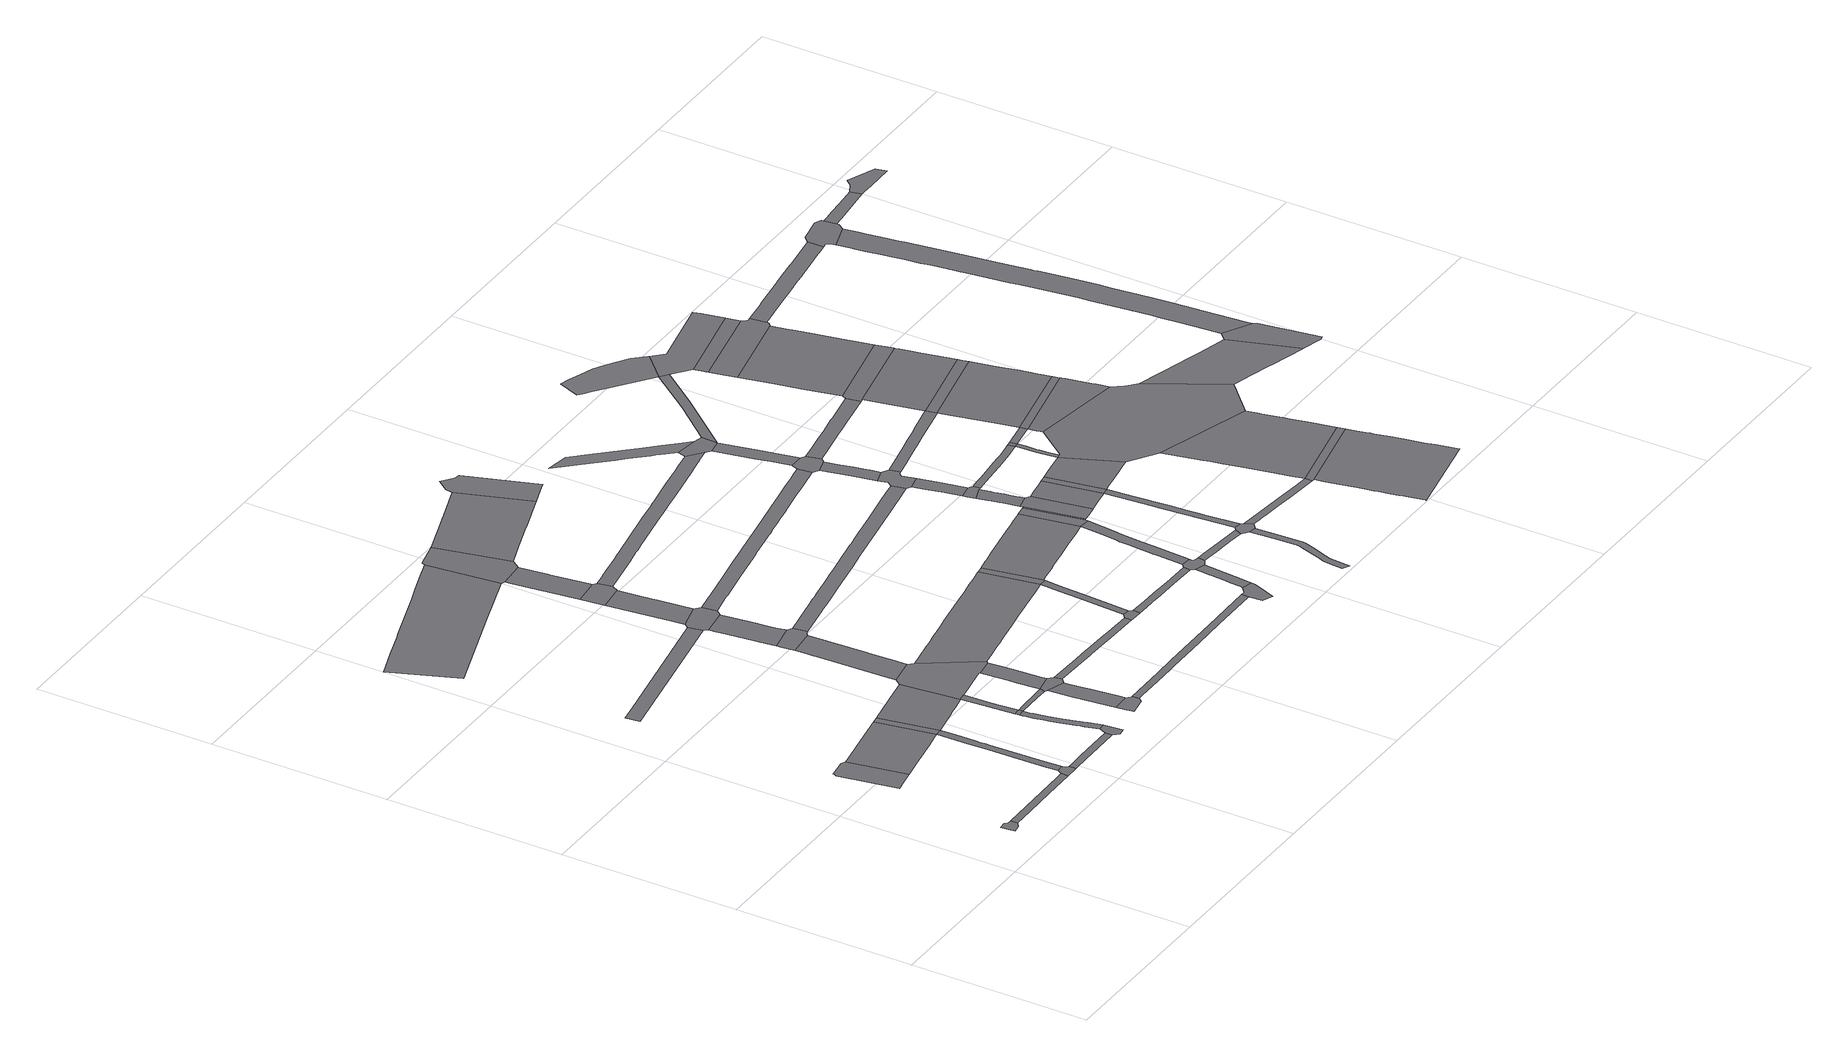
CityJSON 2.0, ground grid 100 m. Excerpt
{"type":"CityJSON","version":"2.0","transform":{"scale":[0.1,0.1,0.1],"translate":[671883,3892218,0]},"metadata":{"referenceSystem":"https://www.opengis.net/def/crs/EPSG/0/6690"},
"CityObjects":{
"road1":{"type":"Road","attributes":{"function":"9","usage":"9","RoadStructureAttribute.widthType":"9","RoadStructureAttribute.width":-9999,"RoadStructureAttribute.sectionType":"9"},"geometry":[{"type":"MultiSurface","lod":"1","boundaries":[[[0,1,2,3,4,5,6,7]]]}]},
"road2":{"type":"Road","attributes":{"function":"9","usage":"9","RoadStructureAttribute.widthType":"4","RoadStructureAttribute.width":3.89,"RoadStructureAttribute.sectionType":"1"},"geometry":[{"type":"MultiSurface","lod":"1","boundaries":[[[6,8,9,10,11,12,13,7]]]}]},
"road3":{"type":"Road","attributes":{"function":"9","usage":"9","RoadStructureAttribute.widthType":"1","RoadStructureAttribute.width":32.77,"RoadStructureAttribute.sectionType":"9"},"geometry":[{"type":"MultiSurface","lod":"1","boundaries":[[[14,15,16,17,18,19,20,21,22]]]}]},
"road4":{"type":"Road","attributes":{"function":"9","usage":"2","RoadStructureAttribute.widthType":"1","RoadStructureAttribute.width":32.77,"RoadStructureAttribute.sectionType":"1"},"geometry":[{"type":"MultiSurface","lod":"1","boundaries":[[[23,24,25,26,20,19,27,28,29,30,31,32]]]}]},
"road5":{"type":"Road","attributes":{"function":"9","usage":"9","RoadStructureAttribute.widthType":"9","RoadStructureAttribute.width":-9999,"RoadStructureAttribute.sectionType":"9"},"geometry":[{"type":"MultiSurface","lod":"1","boundaries":[[[33,34,35,36,37,12,11]]]}]},
"road6":{"type":"Road","attributes":{"function":"9","usage":"9","RoadStructureAttribute.widthType":"9","RoadStructureAttribute.width":-9999,"RoadStructureAttribute.sectionType":"1"},"geometry":[{"type":"MultiSurface","lod":"1","boundaries":[[[23,38,39,40,41,42,43,44,45,37,36,46,47,48,49,50,51,52]]]}]},
"road7":{"type":"Road","attributes":{"function":"9","usage":"9","RoadStructureAttribute.widthType":"4","RoadStructureAttribute.width":3.89,"RoadStructureAttribute.sectionType":"1"},"geometry":[{"type":"MultiSurface","lod":"1","boundaries":[[[33,53,54,55,56,57,58,59,60,34]]]}]},
"road8":{"type":"Road","attributes":{"function":"9","usage":"9","RoadStructureAttribute.widthType":"9","RoadStructureAttribute.width":-9999,"RoadStructureAttribute.sectionType":"9"},"geometry":[{"type":"MultiSurface","lod":"1","boundaries":[[[61,24,23,52,62,63,64]]]}]},
"road9":{"type":"Road","attributes":{"function":"9","usage":"2","RoadStructureAttribute.widthType":"1","RoadStructureAttribute.width":32.77,"RoadStructureAttribute.sectionType":"1"},"geometry":[{"type":"MultiSurface","lod":"1","boundaries":[[[63,65,66,67,68,69,70,71,72,73,74,64]]]}]},
"road10":{"type":"Road","attributes":{"function":"9","usage":"9","RoadStructureAttribute.widthType":"2","RoadStructureAttribute.width":7.66,"RoadStructureAttribute.sectionType":"1"},"geometry":[{"type":"MultiSurface","lod":"1","boundaries":[[[75,76,77,78,79,80]]]}]},
"road11":{"type":"Road","attributes":{"function":"9","usage":"9","RoadStructureAttribute.widthType":"9","RoadStructureAttribute.width":-9999,"RoadStructureAttribute.sectionType":"9"},"geometry":[{"type":"MultiSurface","lod":"1","boundaries":[[[81,56,55,82,83,84]]]}]},
"road12":{"type":"Road","attributes":{"function":"9","usage":"9","RoadStructureAttribute.widthType":"3","RoadStructureAttribute.width":4,"RoadStructureAttribute.sectionType":"1"},"geometry":[{"type":"MultiSurface","lod":"1","boundaries":[[[85,86,87,88,89,90,91,92,93,94,95,96,97,98,99,100,101,102,103,104,105,81,84]]]}]},
"road13":{"type":"Road","attributes":{"function":"9","usage":"9","RoadStructureAttribute.widthType":"9","RoadStructureAttribute.width":-9999,"RoadStructureAttribute.sectionType":"9"},"geometry":[{"type":"MultiSurface","lod":"1","boundaries":[[[95,106,107,96]]]}]},
"road14":{"type":"Road","attributes":{"function":"9","usage":"9","RoadStructureAttribute.widthType":"3","RoadStructureAttribute.width":4,"RoadStructureAttribute.sectionType":"1"},"geometry":[{"type":"MultiSurface","lod":"1","boundaries":[[[108,109,107,106,110,111,112,113,69]]]}]},
"road15":{"type":"Road","attributes":{"function":"9","usage":"9","RoadStructureAttribute.widthType":"1","RoadStructureAttribute.width":35.46,"RoadStructureAttribute.sectionType":"1"},"geometry":[{"type":"MultiSurface","lod":"1","boundaries":[[[114,115,116,117,118,119,120,121,122,123,124,125]]]}]},
"road16":{"type":"Road","attributes":{"function":"9","usage":"9","RoadStructureAttribute.widthType":"4","RoadStructureAttribute.width":2.5,"RoadStructureAttribute.sectionType":"1"},"geometry":[{"type":"MultiSurface","lod":"1","boundaries":[[[106,95,126,127,128,129,130,131,132,133]]]}]},
"road17":{"type":"Road","attributes":{"function":"9","usage":"9","RoadStructureAttribute.widthType":"9","RoadStructureAttribute.width":-9999,"RoadStructureAttribute.sectionType":"9"},"geometry":[{"type":"MultiSurface","lod":"1","boundaries":[[[134,135,136,137,138,139,140,141,142]]]}]},
"road18":{"type":"Road","attributes":{"function":"9","usage":"9","RoadStructureAttribute.widthType":"2","RoadStructureAttribute.width":10.26,"RoadStructureAttribute.sectionType":"1"},"geometry":[{"type":"MultiSurface","lod":"1","boundaries":[[[143,144,145,146,147,148,149,150,151,134,142]]]}]},
"road19":{"type":"Road","attributes":{"function":"9","usage":"9","RoadStructureAttribute.widthType":"9","RoadStructureAttribute.width":-9999,"RoadStructureAttribute.sectionType":"9"},"geometry":[{"type":"MultiSurface","lod":"1","boundaries":[[[152,153,154,155,156,70,69,113,157,158,159,160,161,162]]]}]},
"road20":{"type":"Road","attributes":{"function":"9","usage":"9","RoadStructureAttribute.widthType":"9","RoadStructureAttribute.width":-9999,"RoadStructureAttribute.sectionType":"9"},"geometry":[{"type":"MultiSurface","lod":"1","boundaries":[[[163,164,129,128,149,148,165]]]}]},
"road21":{"type":"Road","attributes":{"function":"9","usage":"9","RoadStructureAttribute.widthType":"2","RoadStructureAttribute.width":14.42,"RoadStructureAttribute.sectionType":"1"},"geometry":[{"type":"MultiSurface","lod":"1","boundaries":[[[166,167,168,169,170,171,156,155,172,173,174,175,176,177,178]]]}]},
"road22":{"type":"Road","attributes":{"function":"9","usage":"9","RoadStructureAttribute.widthType":"2","RoadStructureAttribute.width":10.26,"RoadStructureAttribute.sectionType":"1"},"geometry":[{"type":"MultiSurface","lod":"1","boundaries":[[[179,180,181,182,152,162,183,184,185,186,129,164]]]}]},
"road23":{"type":"Road","attributes":{"function":"9","usage":"9","RoadStructureAttribute.widthType":"9","RoadStructureAttribute.width":-9999,"RoadStructureAttribute.sectionType":"9"},"geometry":[{"type":"MultiSurface","lod":"1","boundaries":[[[187,188,189,190,191,192,166,178]]]}]},
"road24":{"type":"Road","attributes":{"function":"9","usage":"9","RoadStructureAttribute.widthType":"2","RoadStructureAttribute.width":14.42,"RoadStructureAttribute.sectionType":"1"},"geometry":[{"type":"MultiSurface","lod":"1","boundaries":[[[193,194,195,196,197,191,190,198,199,200,201,202,203]]]}]},
"road25":{"type":"Road","attributes":{"function":"9","usage":"9","RoadStructureAttribute.widthType":"9","RoadStructureAttribute.width":-9999,"RoadStructureAttribute.sectionType":"9"},"geometry":[{"type":"MultiSurface","lod":"1","boundaries":[[[204,205,206,207,80,79,193,203]]]}]},
"road26":{"type":"Road","attributes":{"function":"9","usage":"9","RoadStructureAttribute.widthType":"2","RoadStructureAttribute.width":14.42,"RoadStructureAttribute.sectionType":"1"},"geometry":[{"type":"MultiSurface","lod":"1","boundaries":[[[206,208,209,210,211,212,213,214,207]]]}]},
"road27":{"type":"Road","attributes":{"function":"9","usage":"9","RoadStructureAttribute.widthType":"9","RoadStructureAttribute.width":-9999,"RoadStructureAttribute.sectionType":"9"},"geometry":[{"type":"MultiSurface","lod":"1","boundaries":[[[215,213,212,216,217,218]]]}]},
"road28":{"type":"Road","attributes":{"function":"9","usage":"9","RoadStructureAttribute.widthType":"2","RoadStructureAttribute.width":14.42,"RoadStructureAttribute.sectionType":"1"},"geometry":[{"type":"MultiSurface","lod":"1","boundaries":[[[219,220,221,222,223,224,225,215,218]]]}]},
"road29":{"type":"Road","attributes":{"function":"9","usage":"9","RoadStructureAttribute.widthType":"4","RoadStructureAttribute.width":3.99,"RoadStructureAttribute.sectionType":"1"},"geometry":[{"type":"MultiSurface","lod":"1","boundaries":[[[226,227,228,229,230,231,232,233,234,235,236,237,163,165]]]}]},
"road30":{"type":"Road","attributes":{"function":"9","usage":"9","RoadStructureAttribute.widthType":"9","RoadStructureAttribute.width":-9999,"RoadStructureAttribute.sectionType":"9"},"geometry":[{"type":"MultiSurface","lod":"1","boundaries":[[[223,238,239,240,241,125,124,224]]]}]},
"road31":{"type":"Road","attributes":{"function":"9","usage":"2","RoadStructureAttribute.widthType":"1","RoadStructureAttribute.width":32.77,"RoadStructureAttribute.sectionType":"1"},"geometry":[{"type":"MultiSurface","lod":"1","boundaries":[[[242,243,244,245,246,247,248,249,250,251,252,253,254,255,256,257,258,259,260,154,153,261,262,263,264,265,266,267,268,269,270,271,272,273,274,275]]]}]},
"road32":{"type":"Road","attributes":{"function":"9","usage":"9","RoadStructureAttribute.widthType":"4","RoadStructureAttribute.width":3.85,"RoadStructureAttribute.sectionType":"1"},"geometry":[{"type":"MultiSurface","lod":"1","boundaries":[[[276,277,278,279,280,281,282,283,284,285,286,287,288,140,139]]]}]},
"road33":{"type":"Road","attributes":{"function":"9","usage":"9","RoadStructureAttribute.widthType":"9","RoadStructureAttribute.width":-9999,"RoadStructureAttribute.sectionType":"9"},"geometry":[{"type":"MultiSurface","lod":"1","boundaries":[[[231,230,289,290,291,292,293]]]}]},
"road34":{"type":"Road","attributes":{"function":"9","usage":"9","RoadStructureAttribute.widthType":"1","RoadStructureAttribute.width":35.46,"RoadStructureAttribute.sectionType":"1"},"geometry":[{"type":"MultiSurface","lod":"1","boundaries":[[[294,295,296,297,298,299,300,301,302,303,304,305,306,240,239]]]}]},
"road35":{"type":"Road","attributes":{"function":"9","usage":"9","RoadStructureAttribute.widthType":"4","RoadStructureAttribute.width":3.78,"RoadStructureAttribute.sectionType":"1"},"geometry":[{"type":"MultiSurface","lod":"1","boundaries":[[[274,307,308,309,310,293,292,311,312,313,314,315]]]}]},
"road36":{"type":"Road","attributes":{"function":"9","usage":"9","RoadStructureAttribute.widthType":"2","RoadStructureAttribute.width":7.76,"RoadStructureAttribute.sectionType":"1"},"geometry":[{"type":"MultiSurface","lod":"1","boundaries":[[[316,317,318,319,320,321,322,323,324,325,326,327,328,329,330,331,332,333,334,335,336,337,338,339,340,189,188,341,342,343,344,345,346,347,348,349,350,351,352,353]]]}]},
"road37":{"type":"Road","attributes":{"function":"9","usage":"9","RoadStructureAttribute.widthType":"9","RoadStructureAttribute.width":-9999,"RoadStructureAttribute.sectionType":"9"},"geometry":[{"type":"MultiSurface","lod":"1","boundaries":[[[354,275,274,315,355]]]}]},
"road38":{"type":"Road","attributes":{"function":"9","usage":"9","RoadStructureAttribute.widthType":"2","RoadStructureAttribute.width":7.6,"RoadStructureAttribute.sectionType":"1"},"geometry":[{"type":"MultiSurface","lod":"1","boundaries":[[[356,357,358,359,360,361,362,363,364,365,366,367,368,369,370,371,372,373,205,204,374,375,376,377,378,379,380,381,382,383,384,385,386,387,388,389,390,391,392,393,394]]]}]},
"road39":{"type":"Road","attributes":{"function":"9","usage":"9","RoadStructureAttribute.widthType":"4","RoadStructureAttribute.width":3.99,"RoadStructureAttribute.sectionType":"1"},"geometry":[{"type":"MultiSurface","lod":"1","boundaries":[[[395,396,397,398,399,400,291,290,401,402,403,404,405,406]]]}]},
"road40":{"type":"Road","attributes":{"function":"9","usage":"9","RoadStructureAttribute.widthType":"2","RoadStructureAttribute.width":7.53,"RoadStructureAttribute.sectionType":"1"},"geometry":[{"type":"MultiSurface","lod":"1","boundaries":[[[407,408,409,410,411,412,413,414,415,416,417,418,419,420,421,422,423,424,425,426,427,428,217,216,429,430,431,432,433,434,435,436,437,438,439,440,441,442,443,444,445,446,447]]]}]},
"road41":{"type":"Road","attributes":{"function":"9","usage":"9","RoadStructureAttribute.widthType":"9","RoadStructureAttribute.width":-9999,"RoadStructureAttribute.sectionType":"9"},"geometry":[{"type":"MultiSurface","lod":"1","boundaries":[[[283,448,449,450,451,452,453,454,455,284]]]}]},
"road42":{"type":"Road","attributes":{"function":"9","usage":"9","RoadStructureAttribute.widthType":"9","RoadStructureAttribute.width":-9999,"RoadStructureAttribute.sectionType":"9"},"geometry":[{"type":"MultiSurface","lod":"1","boundaries":[[[301,456,457,458,459,460,461,462,302]]]}]},
"road43":{"type":"Road","attributes":{"function":"9","usage":"9","RoadStructureAttribute.widthType":"2","RoadStructureAttribute.width":6.1,"RoadStructureAttribute.sectionType":"1"},"geometry":[{"type":"MultiSurface","lod":"1","boundaries":[[[453,463,464,465,466,467,468,469,470,471,472,473,474,475,454]]]}]},
"road44":{"type":"Road","attributes":{"function":"9","usage":"2","RoadStructureAttribute.widthType":"1","RoadStructureAttribute.width":32.77,"RoadStructureAttribute.sectionType":"1"},"geometry":[{"type":"MultiSurface","lod":"1","boundaries":[[[476,477,478,479,480,481,482,354,355,483,484,485,486,487,488,489,490,491,492,493,494,495,496]]]}]},
"road45":{"type":"Road","attributes":{"function":"9","usage":"9","RoadStructureAttribute.widthType":"9","RoadStructureAttribute.width":-9999,"RoadStructureAttribute.sectionType":"9"},"geometry":[{"type":"MultiSurface","lod":"1","boundaries":[[[405,467,466,497,498,499,500,501,502,406]]]}]},
"road46":{"type":"Road","attributes":{"function":"9","usage":"9","RoadStructureAttribute.widthType":"2","RoadStructureAttribute.width":6.1,"RoadStructureAttribute.sectionType":"1"},"geometry":[{"type":"MultiSurface","lod":"1","boundaries":[[[501,503,504,505,506,507,508,509,510,495,511,512,513,514,515,516,517,518,519,520,521,502]]]}]},
"road47":{"type":"Road","attributes":{"function":"9","usage":"9","RoadStructureAttribute.widthType":"4","RoadStructureAttribute.width":3.6,"RoadStructureAttribute.sectionType":"1"},"geometry":[{"type":"MultiSurface","lod":"1","boundaries":[[[522,523,524,525,526,527,528,529,530,531,532,498,497]]]}]},
"road48":{"type":"Road","attributes":{"function":"9","usage":"9","RoadStructureAttribute.widthType":"9","RoadStructureAttribute.width":-9999,"RoadStructureAttribute.sectionType":"9"},"geometry":[{"type":"MultiSurface","lod":"1","boundaries":[[[533,534,496,495,510]]]}]},
"road49":{"type":"Road","attributes":{"function":"9","usage":"9","RoadStructureAttribute.widthType":"3","RoadStructureAttribute.width":4.05,"RoadStructureAttribute.sectionType":"1"},"geometry":[{"type":"MultiSurface","lod":"1","boundaries":[[[535,536,537,538,539,540,541,542,543,544,545,546,547,548,549,550,551,552,553,554,555]]]}]},
"road50":{"type":"Road","attributes":{"function":"9","usage":"9","RoadStructureAttribute.widthType":"1","RoadStructureAttribute.width":32.77,"RoadStructureAttribute.sectionType":"1"},"geometry":[{"type":"MultiSurface","lod":"1","boundaries":[[[533,556,557,534]]]}]},
"road51":{"type":"Road","attributes":{"function":"9","usage":"9","RoadStructureAttribute.widthType":"2","RoadStructureAttribute.width":8.04,"RoadStructureAttribute.sectionType":"1"},"geometry":[{"type":"MultiSurface","lod":"1","boundaries":[[[558,559,560,561,562,563,564,565,566,567,568,569,570,571,572]]]}]},
"road52":{"type":"Road","attributes":{"function":"9","usage":"9","RoadStructureAttribute.widthType":"9","RoadStructureAttribute.width":-9999,"RoadStructureAttribute.sectionType":"9"},"geometry":[{"type":"MultiSurface","lod":"1","boundaries":[[[557,556,573,574,575,576,577,578]]]}]},
"road53":{"type":"Road","attributes":{"function":"9","usage":"9","RoadStructureAttribute.widthType":"2","RoadStructureAttribute.width":8.04,"RoadStructureAttribute.sectionType":"1"},"geometry":[{"type":"MultiSurface","lod":"1","boundaries":[[[579,580,581,582,583,584,577,576,585,586,587,588,589,590,591,592]]]}]},
"road54":{"type":"Road","attributes":{"function":"9","usage":"9","RoadStructureAttribute.widthType":"9","RoadStructureAttribute.width":-9999,"RoadStructureAttribute.sectionType":"9"},"geometry":[{"type":"MultiSurface","lod":"1","boundaries":[[[593,594,595,596,597,579,592]]]}]},
"road55":{"type":"Road","attributes":{"function":"9","usage":"9","RoadStructureAttribute.widthType":"9","RoadStructureAttribute.width":-9999,"RoadStructureAttribute.sectionType":"9"},"geometry":[{"type":"MultiSurface","lod":"1","boundaries":[[[598,528,527,545,544,599,600,601]]]}]},
"road56":{"type":"Road","attributes":{"function":"9","usage":"9","RoadStructureAttribute.widthType":"2","RoadStructureAttribute.width":8.04,"RoadStructureAttribute.sectionType":"1"},"geometry":[{"type":"MultiSurface","lod":"1","boundaries":[[[602,603,604,596,595,605,606,607]]]}]},
"road57":{"type":"Road","attributes":{"function":"9","usage":"9","RoadStructureAttribute.widthType":"9","RoadStructureAttribute.width":-9999,"RoadStructureAttribute.sectionType":"9"},"geometry":[{"type":"MultiSurface","lod":"1","boundaries":[[[602,607,608,609,610,611,612,613,614,316,353]]]}]},
"road58":{"type":"Road","attributes":{"function":"9","usage":"9","RoadStructureAttribute.widthType":"2","RoadStructureAttribute.width":8.04,"RoadStructureAttribute.sectionType":"1"},"geometry":[{"type":"MultiSurface","lod":"1","boundaries":[[[615,613,612,616,617,618,619,620,621]]]}]},
"road59":{"type":"Road","attributes":{"function":"9","usage":"9","RoadStructureAttribute.widthType":"9","RoadStructureAttribute.width":-9999,"RoadStructureAttribute.sectionType":"9"},"geometry":[{"type":"MultiSurface","lod":"1","boundaries":[[[622,623,356,394,621,620,624,625]]]}]},
"road60":{"type":"Road","attributes":{"function":"9","usage":"9","RoadStructureAttribute.widthType":"9","RoadStructureAttribute.width":-9999,"RoadStructureAttribute.sectionType":"9"},"geometry":[{"type":"MultiSurface","lod":"1","boundaries":[[[446,626,627,628,629,630,566,565,631,447]]]}]},
"road61":{"type":"Road","attributes":{"function":"9","usage":"9","RoadStructureAttribute.widthType":"2","RoadStructureAttribute.width":8.04,"RoadStructureAttribute.sectionType":"1"},"geometry":[{"type":"MultiSurface","lod":"1","boundaries":[[[622,632,633,628,627,634,635,623]]]}]},
"road62":{"type":"Road","attributes":{"function":"9","usage":"2","RoadStructureAttribute.widthType":"1","RoadStructureAttribute.width":32.77,"RoadStructureAttribute.sectionType":"1"},"geometry":[{"type":"MultiSurface","lod":"1","boundaries":[[[636,637,638,639,575,574,640,641,642]]]}]},
"road63":{"type":"Road","attributes":{"function":"9","usage":"9","RoadStructureAttribute.widthType":"3","RoadStructureAttribute.width":4.05,"RoadStructureAttribute.sectionType":"1"},"geometry":[{"type":"MultiSurface","lod":"1","boundaries":[[[636,643,644,645,646,647,598,601,648,649,650,651,652,653,654,655]]]}]},
"road64":{"type":"Road","attributes":{"function":"9","usage":"9","RoadStructureAttribute.widthType":"9","RoadStructureAttribute.width":-9999,"RoadStructureAttribute.sectionType":"9"},"geometry":[{"type":"MultiSurface","lod":"1","boundaries":[[[656,657,658,659,637,636,655]]]}]},
"road65":{"type":"Road","attributes":{"function":"9","usage":"9","RoadStructureAttribute.widthType":"4","RoadStructureAttribute.width":3.9,"RoadStructureAttribute.sectionType":"1"},"geometry":[{"type":"MultiSurface","lod":"1","boundaries":[[[660,661,662,663,664,665,666,594,593,667,668,669,670,671,672,673,674]]]}]},
"road66":{"type":"Road","attributes":{"function":"9","usage":"9","RoadStructureAttribute.widthType":"4","RoadStructureAttribute.width":3.8,"RoadStructureAttribute.sectionType":"1"},"geometry":[{"type":"MultiSurface","lod":"1","boundaries":[[[599,675,676,677,678,679,680,681,682,683,684,685,686,687,600]]]}]},
"road67":{"type":"Road","attributes":{"function":"9","usage":"9","RoadStructureAttribute.widthType":"9","RoadStructureAttribute.width":-9999,"RoadStructureAttribute.sectionType":"9"},"geometry":[{"type":"MultiSurface","lod":"1","boundaries":[[[688,689,690,691,692,693,694,695,696,697,658,657]]]}]},
"road68":{"type":"Road","attributes":{"function":"9","usage":"9","RoadStructureAttribute.widthType":"3","RoadStructureAttribute.width":5.57,"RoadStructureAttribute.sectionType":"1"},"geometry":[{"type":"MultiSurface","lod":"1","boundaries":[[[698,699,700,701,702,703,704,705,611,610,706,707,708,709,710,711,712]]]}]},
"road69":{"type":"Road","attributes":{"function":"9","usage":"9","RoadStructureAttribute.widthType":"2","RoadStructureAttribute.width":7.06,"RoadStructureAttribute.sectionType":"1"},"geometry":[{"type":"MultiSurface","lod":"1","boundaries":[[[624,713,714,715,716,717,718,719,720,721,722,723,724,725,726,727,728,625]]]}]},
"road70":{"type":"Road","attributes":{"function":"9","usage":"9","RoadStructureAttribute.widthType":"3","RoadStructureAttribute.width":5.32,"RoadStructureAttribute.sectionType":"1"},"geometry":[{"type":"MultiSurface","lod":"1","boundaries":[[[729,730,731,732,733,629,628]]]}]},
"road71":{"type":"Road","attributes":{"function":"9","usage":"9","RoadStructureAttribute.widthType":"4","RoadStructureAttribute.width":2.28,"RoadStructureAttribute.sectionType":"1"},"geometry":[{"type":"MultiSurface","lod":"1","boundaries":[[[734,735,736,694,737,738,739,740,741,742,743,744,745,674]]]}]},
"road72":{"type":"Road","attributes":{"function":"9","usage":"9","RoadStructureAttribute.widthType":"9","RoadStructureAttribute.width":-9999,"RoadStructureAttribute.sectionType":"9"},"geometry":[{"type":"MultiSurface","lod":"1","boundaries":[[[745,746,660,674]]]}]},
"road73":{"type":"Road","attributes":{"function":"9","usage":"9","RoadStructureAttribute.widthType":"4","RoadStructureAttribute.width":3.9,"RoadStructureAttribute.sectionType":"1"},"geometry":[{"type":"MultiSurface","lod":"1","boundaries":[[[747,748,749,750,751,746,745,752]]]}]},
"road74":{"type":"Road","attributes":{"function":"9","usage":"9","RoadStructureAttribute.widthType":"9","RoadStructureAttribute.width":-9999,"RoadStructureAttribute.sectionType":"9"},"geometry":[{"type":"MultiSurface","lod":"1","boundaries":[[[753,754,755,756,731,757,758,759,760,761,762,763,764,765,766,767,768]]]}]},
"road75":{"type":"Road","attributes":{"function":"9","usage":"2","RoadStructureAttribute.widthType":"1","RoadStructureAttribute.width":35.46,"RoadStructureAttribute.sectionType":"1"},"geometry":[{"type":"MultiSurface","lod":"1","boundaries":[[[769,770,771,772,773,774,775,776,777,778,779,780,781,782,783,784,785,786,787,788,789,790,791,792,793]]]}]},
"road76":{"type":"Road","attributes":{"function":"9","usage":"9","RoadStructureAttribute.widthType":"9","RoadStructureAttribute.width":-9999,"RoadStructureAttribute.sectionType":"9"},"geometry":[{"type":"MultiSurface","lod":"1","boundaries":[[[777,794,795,685,684,778]]]}]},
"road77":{"type":"Road","attributes":{"function":"1","usage":"2","RoadStructureAttribute.widthType":"1","RoadStructureAttribute.width":35.46,"RoadStructureAttribute.sectionType":"7"},"geometry":[{"type":"MultiSurface","lod":"1","boundaries":[[[796,797,798,799,800,801,685,795,802,803,804,805,806,807,808,809]]]}]},
"road78":{"type":"Road","attributes":{"function":"9","usage":"9","RoadStructureAttribute.widthType":"9","RoadStructureAttribute.width":-9999,"RoadStructureAttribute.sectionType":"9"},"geometry":[{"type":"MultiSurface","lod":"1","boundaries":[[[694,693,809,808,810,811,812,813,814,815,816,817,818,819,820,821,822,737]]]}]},
"road79":{"type":"Road","attributes":{"function":"9","usage":"9","RoadStructureAttribute.widthType":"9","RoadStructureAttribute.width":-9999,"RoadStructureAttribute.sectionType":"9"},"geometry":[{"type":"MultiSurface","lod":"1","boundaries":[[[823,749,748,824,825]]]}]},
"road80":{"type":"Road","attributes":{"function":"1","usage":"2","RoadStructureAttribute.widthType":"1","RoadStructureAttribute.width":35.46,"RoadStructureAttribute.sectionType":"7"},"geometry":[{"type":"MultiSurface","lod":"1","boundaries":[[[824,826,827,818,817,828,829,830,831,832,825]]]}]},
"road81":{"type":"Road","attributes":{"function":"1","usage":"2","RoadStructureAttribute.widthType":"1","RoadStructureAttribute.width":35.46,"RoadStructureAttribute.sectionType":"7"},"geometry":[{"type":"MultiSurface","lod":"1","boundaries":[[[749,823,833,834,835,836,837,698,838,839,840,841,842]]]}]},
"road82":{"type":"Road","attributes":{"function":"9","usage":"9","RoadStructureAttribute.widthType":"9","RoadStructureAttribute.width":-9999,"RoadStructureAttribute.sectionType":"9"},"geometry":[{"type":"MultiSurface","lod":"1","boundaries":[[[837,843,844,699,698]]]}]},
"road83":{"type":"Road","attributes":{"function":"1","usage":"2","RoadStructureAttribute.widthType":"1","RoadStructureAttribute.width":35.46,"RoadStructureAttribute.sectionType":"7"},"geometry":[{"type":"MultiSurface","lod":"1","boundaries":[[[845,846,847,699,844,848,849,850,851,852]]]}]},
"road84":{"type":"Road","attributes":{"function":"9","usage":"9","RoadStructureAttribute.widthType":"9","RoadStructureAttribute.width":-9999,"RoadStructureAttribute.sectionType":"9"},"geometry":[{"type":"MultiSurface","lod":"1","boundaries":[[[851,853,854,855,856,723,722,857,852]]]}]},
"road85":{"type":"Road","attributes":{"function":"9","usage":"9","RoadStructureAttribute.widthType":"1","RoadStructureAttribute.width":35.46,"RoadStructureAttribute.sectionType":"1"},"geometry":[{"type":"MultiSurface","lod":"1","boundaries":[[[858,859,860,861,862,757,731,730,863]]]}]},
"road86":{"type":"Road","attributes":{"function":"1","usage":"2","RoadStructureAttribute.widthType":"1","RoadStructureAttribute.width":35.46,"RoadStructureAttribute.sectionType":"7"},"geometry":[{"type":"MultiSurface","lod":"1","boundaries":[[[864,865,866,867,868,856,855,869,870,871,872,873,874,875,876]]]}]},
"road87":{"type":"Road","attributes":{"function":"1","usage":"9","RoadStructureAttribute.widthType":"9","RoadStructureAttribute.width":-9999,"RoadStructureAttribute.sectionType":"7"},"geometry":[{"type":"MultiSurface","lod":"1","boundaries":[[[877,878,879,880,881,858,863]]]}]},
"road88":{"type":"Road","attributes":{"function":"9","usage":"9","RoadStructureAttribute.widthType":"9","RoadStructureAttribute.width":-9999,"RoadStructureAttribute.sectionType":"9"},"geometry":[{"type":"MultiSurface","lod":"1","boundaries":[[[882,883,884,885,886,881,880,887,888,864,876,889,890,891]]]}]},
"road89":{"type":"Road","attributes":{"function":"9","usage":"2","RoadStructureAttribute.widthType":"1","RoadStructureAttribute.width":32.44,"RoadStructureAttribute.sectionType":"1"},"geometry":[{"type":"MultiSurface","lod":"1","boundaries":[[[892,893,894,895,896,897,814,813,898,899,900,901,902]]]}]},
"road90":{"type":"Road","attributes":{"function":"9","usage":"9","RoadStructureAttribute.widthType":"2","RoadStructureAttribute.width":7.97,"RoadStructureAttribute.sectionType":"1"},"geometry":[{"type":"MultiSurface","lod":"1","boundaries":[[[903,904,905,906,907,908,909,910,911,912,913,914,915,916,917,918,919,920,921,922,923,924,925,926,927,928,929,930,882,891]]]}]},
"road91":{"type":"Road","attributes":{"function":"9","usage":"9","RoadStructureAttribute.widthType":"9","RoadStructureAttribute.width":-9999,"RoadStructureAttribute.sectionType":"9"},"geometry":[{"type":"MultiSurface","lod":"1","boundaries":[[[931,932,893,892,933,934,935]]]}]},
"road92":{"type":"Road","attributes":{"function":"9","usage":"9","RoadStructureAttribute.widthType":"2","RoadStructureAttribute.width":14.44,"RoadStructureAttribute.sectionType":"1"},"geometry":[{"type":"MultiSurface","lod":"1","boundaries":[[[936,937,938,939,940,941,942,943,944,945,946,947,948,949,950,951,952,953,954,955,956,957,958,959,960,961,962,963,964,932,931,965,966,967,968,969,970,971,972,973,974,975,976,977,978,979,980,981,982,983,984,985]]]}]},
"road93":{"type":"Road","attributes":{"function":"9","usage":"9","RoadStructureAttribute.widthType":"9","RoadStructureAttribute.width":-9999,"RoadStructureAttribute.sectionType":"9"},"geometry":[{"type":"MultiSurface","lod":"1","boundaries":[[[986,987,988,989,919,918,990,991,936,985,992,993,994,995]]]}]},
"road94":{"type":"Road","attributes":{"function":"9","usage":"9","RoadStructureAttribute.widthType":"3","RoadStructureAttribute.width":5.72,"RoadStructureAttribute.sectionType":"7"},"geometry":[{"type":"MultiSurface","lod":"1","boundaries":[[[996,997,998,999,1000,995,994,1001,1002,1003,1004]]]}]},
"road95":{"type":"Road","attributes":{"function":"9","usage":"9","RoadStructureAttribute.widthType":"9","RoadStructureAttribute.width":-9999,"RoadStructureAttribute.sectionType":"9"},"geometry":[{"type":"MultiSurface","lod":"1","boundaries":[[[1005,1006,1007,1008,1009,1010,1011,996,1004]]]}]}
},
"vertices":[
[374,259,0],[359,272,0],[319,269,0],[325,217,0],[328,193,0],[368,198,0],[398,219,0],[397,259,0],
[521,221,0],[712,224,0],[841,226,0],[898,227,0],[898,267,0],[857,266,0],
[326,1225,0],[316,1208,0],[376,882,0],[427,891,0],[504,906,0],[510,907,0],[450,1233,0],[430,1247,0],[325,1231,0],
[899,978,0],[840,1303,0],[659,1271,0],[518,1245,0],[613,926,0],[712,944,0],[764,954,0],[798,960,0],[858,971,0],[896,978,0],
[977,228,0],[977,268,0],[958,285,0],[958,296,0],[914,294,0],
[899,976,0],[900,911,0],[902,828,0],[903,800,0],[905,702,0],[906,683,0],[909,515,0],[913,357,0],[952,397,0],[945,708,0],[945,722,0],[944,759,0],[943,783,0],[941,901,0],[939,979,0],
[1082,229,0],[1131,230,0],[1335,233,0],[1332,273,0],[1158,271,0],[1088,270,0],[1072,269,0],[1014,268,0],
[854,1306,0],[939,980,0],[939,983,0],[879,1311,0],
[1096,1014,0],[1117,1019,0],[1170,1029,0],[1232,1041,0],[1234,1042,0],[1202,1369,0],[1072,1346,0],[1042,1340,0],[964,1326,0],[887,1312,0],
[1045,2521,0],[349,2392,0],[247,2374,0],[256,2293,0],[1140,2456,0],[1122,2535,0],
[1350,310,0],[1362,205,0],[1402,210,0],[1389,317,0],
[1370,394,0],[1363,420,0],[1360,433,0],[1359,436,0],[1335,520,0],[1325,564,0],[1317,607,0],[1306,669,0],[1302,688,0],[1299,719,0],[1299,722,0],[1259,719,0],[1261,703,0],[1263,683,0],[1270,641,0],[1279,593,0],[1286,556,0],[1296,512,0],[1319,430,0],[1325,409,0],[1330,387,0],
[1297,746,0],[1257,743,0],
[1235,1039,0],[1246,885,0],[1297,749,0],[1289,846,0],[1285,898,0],[1278,1050,0],
[864,3911,0],[746,3870,0],[695,3852,0],[653,3837,0],[339,3729,0],[321,3723,0],[168,3670,0],[7,3614,0],[156,3245,0],[673,3420,0],[1006,3532,0],[962,3944,0],
[1302,722,0],[1439,723,0],[1511,723,0],[1519,753,0],[1415,750,0],[1398,750,0],[1327,747,0],[1300,746,0],
[1562,346,0],[1570,290,0],[1571,284,0],[1575,250,0],[1674,269,0],[1691,289,0],[1691,329,0],[1682,329,0],[1662,351,0],
[1659,378,0],[1650,465,0],[1646,501,0],[1642,545,0],[1636,596,0],[1627,684,0],[1523,715,0],[1537,581,0],[1558,381,0],
[1593,1099,0],[1603,1109,0],[1407,1406,0],[1379,1432,0],[1230,1407,0],[1281,1050,0],[1314,1056,0],[1346,1062,0],[1404,1073,0],[1488,1088,0],[1494,1084,0],
[1645,748,0],[1618,774,0],[1654,708,0],
[1211,1973,0],[1213,1895,0],[1214,1868,0],[1215,1855,0],[1227,1493,0],[1228,1466,0],[1376,1525,0],[1375,1546,0],[1372,1655,0],[1372,1660,0],[1370,1690,0],[1368,1758,0],[1360,1989,0],
[1615,803,0],[1603,970,0],[1599,1022,0],[1596,1055,0],[1496,1053,0],[1506,928,0],[1509,882,0],[1517,775,0],
[1375,2005,0],[1393,2008,0],[1378,2087,0],[1352,2103,0],[1199,2072,0],[1203,2043,0],
[1156,2436,0],[1161,2395,0],[1164,2367,0],[1179,2244,0],[1193,2121,0],[1341,2150,0],[1336,2187,0],[1330,2242,0],[1328,2260,0],[1322,2306,0],[1304,2457,0],
[1327,2487,0],[1317,2570,0],[1287,2598,0],[1141,2561,0],
[1277,2688,0],[1264,2796,0],[1261,2823,0],[1250,2911,0],[1239,3007,0],[1090,2989,0],[1133,2624,0],
[1074,3122,0],[1263,3047,0],[1246,3125,0],[1226,3140,0],
[1203,3306,0],[1196,3368,0],[1194,3385,0],[1188,3433,0],[1176,3536,0],[1026,3522,0],[1030,3492,0],
[1856,703,0],[1912,701,0],[1929,701,0],[2073,697,0],[2294,691,0],[2296,731,0],[2146,735,0],[2080,737,0],[1983,739,0],[1933,741,0],[1814,744,0],[1791,744,0],
[1190,3557,0],[1208,3585,0],[1118,3998,0],[971,3964,0],
[2292,1567,0],[2286,1566,0],[2222,1554,0],[2169,1545,0],[2095,1531,0],[2020,1518,0],[1967,1508,0],[1921,1500,0],[1816,1481,0],[1807,1479,0],[1787,1475,0],[1771,1472,0],[1708,1461,0],[1661,1453,0],[1654,1451,0],[1621,1445,0],[1580,1438,0],[1571,1436,0],[1562,1434,0],[1635,1115,0],[1672,1122,0],[1714,1129,0],[1763,1138,0],[1775,1140,0],[1839,1152,0],[1910,1165,0],[1929,1168,0],[2057,1192,0],[2081,1196,0],[2146,1208,0],[2274,1231,0],[2329,1241,0],[2351,1245,0],[2293,1567,0],
[1727,290,0],[1875,292,0],[1938,293,0],[2001,294,0],[2038,294,0],[2282,298,0],[2484,301,0],[2774,305,0],[2773,345,0],[2619,342,0],[2449,340,0],[2078,335,0],[1942,333,0],
[2336,690,0],[2372,689,0],[2373,729,0],[2359,745,0],[2319,751,0],
[1274,3608,0],[1346,3633,0],[1449,3669,0],[1498,3686,0],[1514,3691,0],[1615,3726,0],[1641,3735,0],[1744,3771,0],[1607,4168,0],[1402,4097,0],[1376,4088,0],[1358,4081,0],[1263,4049,0],
[2344,1131,0],[2340,1071,0],[2337,1021,0],[2326,849,0],[2365,835,0],[2377,1023,0],[2380,1072,0],[2384,1133,0],[2391,1243,0],
[2758,2341,0],[2712,2333,0],[2629,2317,0],[2502,2294,0],[2444,2283,0],[2422,2279,0],[2358,2267,0],[2321,2260,0],[2263,2250,0],[2196,2237,0],[2180,2235,0],[2152,2229,0],[2073,2215,0],[1959,2194,0],[1920,2187,0],[1901,2183,0],[1879,2179,0],[1820,2168,0],[1766,2158,0],[1733,2152,0],[1680,2143,0],[1662,2139,0],[1612,2130,0],[1485,2107,0],[1472,2104,0],[1587,2044,0],[1590,2045,0],[1656,2057,0],[1717,2068,0],[1804,2084,0],[1903,2102,0],[2018,2123,0],[2122,2143,0],[2394,2193,0],[2569,2225,0],[2583,2228,0],[2688,2247,0],[2775,2263,0],
[2333,1575,0],[2392,1252,0],
[2658,2818,0],[2610,2809,0],[2562,2800,0],[2495,2788,0],[2395,2769,0],[2286,2749,0],[2164,2726,0],[2103,2715,0],[2039,2703,0],[1956,2688,0],[1954,2688,0],[1891,2676,0],[1865,2671,0],[1761,2652,0],[1690,2639,0],[1615,2625,0],[1435,2592,0],[1408,2587,0],[1457,2515,0],[1479,2519,0],[1663,2553,0],[1750,2569,0],[1831,2584,0],[1857,2588,0],[1892,2595,0],[1994,2614,0],[2059,2626,0],[2074,2628,0],[2095,2632,0],[2109,2635,0],[2175,2647,0],[2213,2654,0],[2291,2668,0],[2308,2672,0],[2438,2696,0],[2498,2707,0],[2561,2718,0],[2638,2733,0],[2669,2738,0],
[2682,721,0],[2670,722,0],[2638,722,0],[2594,724,0],[2566,724,0],[2478,726,0],[2434,688,0],[2492,686,0],[2563,684,0],[2691,681,0],[2839,677,0],[2842,717,0],
[2389,3336,0],[2321,3323,0],[2295,3319,0],[2260,3312,0],[2207,3302,0],[2123,3287,0],[2034,3270,0],[2024,3269,0],[1992,3263,0],[1878,3242,0],[1687,3206,0],[1645,3199,0],[1625,3195,0],[1553,3181,0],[1516,3175,0],[1511,3174,0],[1495,3171,0],[1447,3162,0],[1408,3155,0],[1406,3154,0],[1323,3139,0],[1321,3139,0],[1505,3091,0],[1588,3107,0],[1610,3111,0],[1656,3119,0],[1875,3160,0],[1924,3169,0],[1963,3176,0],[1975,3178,0],[2023,3187,0],[2033,3189,0],[2121,3205,0],[2155,3211,0],[2360,3249,0],[2428,3262,0],[2473,3270,0],[2477,3271,0],[2526,3280,0],[2555,3285,0],[2477,3352,0],
[2774,302,0],[2780,229,0],[2835,205,0],[2872,291,0],[2886,335,0],[2891,360,0],[2830,372,0],[2798,345,0],
[1792,3787,0],[1866,3813,0],[1897,3824,0],[1759,4220,0],[1727,4222,0],[1661,4273,0],[1613,4210,0],
[2892,367,0],[2893,376,0],[2897,421,0],[2916,642,0],[2858,657,0],[2855,634,0],[2850,572,0],[2848,552,0],[2846,531,0],[2842,481,0],[2839,446,0],[2834,387,0],[2833,379,0],
[2835,1666,0],[2789,1657,0],[2739,1648,0],[2692,1640,0],[2471,1600,0],[2410,1588,0],[2393,1585,0],[2418,1257,0],[2425,1258,0],[2496,1271,0],[2537,1279,0],[2624,1295,0],[2632,1296,0],[2717,1311,0],[2766,1320,0],[2770,1321,0],[2806,1328,0],[2810,1328,0],[2845,1335,0],[2911,1347,0],[2853,1669,0],
[2951,663,0],[2957,702,0],[2929,705,0],[2921,717,0],[2922,731,0],[2863,735,0],
[2925,768,0],[2928,810,0],[2937,947,0],[2941,1016,0],[2946,1088,0],[2951,1135,0],[2956,1186,0],[2971,1341,0],[2908,1313,0],[2897,1194,0],[2890,1126,0],[2888,1109,0],[2888,1108,0],[2885,1079,0],[2884,1053,0],[2879,977,0],[2876,943,0],[2874,905,0],[2872,883,0],
[3055,653,0],[3114,648,0],[3127,647,0],[3170,643,0],[3171,643,0],[3253,635,0],[3272,674,0],[3123,687,0],[3113,688,0],[3094,690,0],[3004,698,0],
[2973,1358,0],[2914,1680,0],
[3270,22,0],[3282,142,0],[3286,155,0],[3291,170,0],[3318,248,0],[3342,318,0],[3347,343,0],[3345,363,0],[3338,480,0],[3331,599,0],[3291,606,0],[3299,474,0],[3306,346,0],[3302,324,0],[3297,308,0],[3260,201,0],[3248,167,0],[3247,164,0],[3242,146,0],[3237,91,0],[3232,42,0],
[2982,1360,0],[2924,1682,0],
[2039,3873,0],[2196,3708,0],[2269,3630,0],[2316,3582,0],[2394,3499,0],[2412,3481,0],[2447,3444,0],[2490,3398,0],[2616,3382,0],[2562,3439,0],[2503,3501,0],[2424,3584,0],[2379,3631,0],[2265,3751,0],[2168,3852,0],
[3020,1366,0],[3082,1378,0],[3023,1700,0],[2998,1715,0],[2920,1698,0],[2923,1685,0],
[2872,1922,0],[2882,1877,0],[2885,1861,0],[2889,1843,0],[2898,1803,0],[2902,1784,0],[2993,1743,0],[2991,1749,0],[2982,1791,0],[2976,1823,0],[2969,1855,0],[2964,1877,0],[2961,1895,0],[2949,1950,0],
[2964,1951,0],[2960,1991,0],[2936,2006,0],[2858,1989,0],[2862,1968,0],
[3290,688,0],[3362,626,0],[3343,668,0],[3331,681,0],
[2802,2250,0],[2817,2178,0],[2838,2082,0],[2919,2084,0],[2902,2164,0],[2880,2266,0],
[2863,2345,0],[2875,2361,0],[2892,2365,0],[2879,2424,0],[2842,2446,0],[2765,2422,0],[2777,2368,0],
[2737,2554,0],[2829,2505,0],[2822,2538,0],[2811,2590,0],[2796,2657,0],[2779,2738,0],[2702,2717,0],
[2754,2856,0],[2672,2854,0],[2797,2762,0],[2778,2840,0],
[2557,3284,0],[2584,3263,0],[2663,3279,0],[2669,3370,0],[2619,3381,0],[2482,3368,0],
[2727,2981,0],[2712,3048,0],[2631,3044,0],[2649,2963,0],
[3231,1405,0],[3173,1727,0],[3136,1720,0],[3075,1709,0],[3092,1380,0],[3163,1393,0],[3228,1404,0],
[3232,1402,0],[3244,1245,0],[3253,1142,0],[3257,1091,0],[3267,962,0],[3329,702,0],[3315,868,0],[3312,908,0],[3307,972,0],[3299,1071,0],[3297,1092,0],[3283,1263,0],[3271,1408,0],
[3271,1409,0],[3271,1412,0],[3213,1734,0],[3197,1731,0],
[3377,2040,0],[3296,2025,0],[3269,2022,0],[3243,2020,0],[3202,2016,0],[3047,2000,0],[3007,1996,0],[3026,1957,0],[3118,1967,0],[3180,1973,0],[3265,1982,0],[3302,1986,0],[3349,1994,0],[3381,2000,0],[3384,2000,0],
[3401,622,0],[3418,620,0],[3448,618,0],[3464,616,0],[3517,611,0],[3571,607,0],[3626,602,0],[3667,598,0],[3717,593,0],[3851,581,0],[3854,621,0],[3777,628,0],[3674,637,0],
[3296,1417,0],[3370,1430,0],[3437,1442,0],[3467,1448,0],[3483,1451,0],[3534,1460,0],[3400,1768,0],[3398,1768,0],[3305,1751,0],[3286,1748,0],
[3453,2489,0],[3440,2547,0],[3437,2547,0],[3290,2514,0],[3231,2501,0],[3161,2486,0],[3091,2470,0],[2979,2446,0],[2973,2383,0],[3005,2390,0],[3030,2396,0],[3117,2415,0],[3142,2420,0],[3225,2439,0],[3450,2488,0],
[2887,2778,0],[2975,2795,0],[3035,2806,0],[3089,2816,0],[3146,2826,0],[3193,2835,0],[3234,2843,0],[3243,2844,0],[3291,2853,0],[3352,2864,0],[3338,2943,0],[3150,2908,0],[3130,2905,0],[3031,2886,0],[2950,2872,0],[2864,2856,0],
[2925,3595,0],[3085,3803,0],[3041,3836,0],[3039,3834,0],[2855,3594,0],
[3385,1997,0],[3389,1881,0],[3391,1860,0],[3424,1773,0],[3418,1832,0],[3413,1883,0],[3413,1898,0],[3412,1916,0],[3411,1948,0],[3410,1958,0],[3408,2002,0],[3408,2005,0],
[3401,2044,0],
[3548,2030,0],[3550,2030,0],[3543,2069,0],[3540,2069,0],[3442,2051,0],[3411,2005,0],
[2716,4080,0],[2756,4050,0],[2809,4011,0],[3039,3838,0],[3178,3974,0],[3176,3976,0],[3131,4024,0],[3115,4042,0],[3048,4089,0],[2994,4122,0],[2970,4135,0],[2938,4153,0],[2866,4180,0],[2797,4205,0],[2739,4220,0],[2691,4099,0],
[4449,232,0],[4436,288,0],[4414,390,0],[4399,462,0],[4381,543,0],[4377,561,0],[4375,571,0],[4362,631,0],[4351,684,0],[3869,580,0],[3874,557,0],[3881,519,0],[3886,492,0],[3892,464,0],[3913,359,0],[3923,307,0],[3930,271,0],[3934,249,0],[3946,188,0],[3956,144,0],[3961,122,0],[3966,96,0],[3985,11,0],[3985,8,0],[4476,106,0],
[4350,685,0],[4341,726,0],
[3743,1139,0],[3751,1102,0],[3765,1038,0],[3781,962,0],[3820,780,0],[3837,700,0],[4312,862,0],[4289,967,0],[4281,1004,0],[4274,1037,0],[4258,1113,0],[4253,1133,0],[4240,1193,0],[3696,1356,0],
[4369,1315,0],[4373,1319,0],[4385,1330,0],[4424,1367,0],[4193,1769,0],[4153,1807,0],[4139,1820,0],[4095,1879,0],[3568,1951,0],[3539,1913,0],[3459,1809,0],[3432,1774,0],[3427,1773,0],
[4032,2175,0],[3551,2030,0],[4040,2135,0],
[3561,1983,0],[3563,1978,0],[4079,1953,0],[4075,1975,0],[4057,2058,0],[4046,2109,0],[4042,2128,0],
[4016,2246,0],[4003,2308,0],[3997,2337,0],[3967,2475,0],[3941,2594,0],[3453,2486,0],[3458,2462,0],[3512,2212,0],[3537,2098,0],[3542,2072,0],
[3933,2631,0],[3929,2652,0],
[3382,2816,0],[3410,2688,0],[3439,2550,0],[3888,2843,0],[3874,2907,0],[3865,2951,0],[3860,2973,0],[3371,2868,0],
[3859,2978,0],[3849,3023,0],[3838,3073,0],[3349,2968,0],[3368,2867,0],
[3675,3833,0],[3654,3929,0],[3648,3957,0],[3639,3997,0],[3241,3911,0],[3186,3727,0],
[3235,3499,0],[3247,3443,0],[3276,3311,0],[3304,3178,0],[3323,3090,0],[3823,3143,0],[3817,3170,0],[3807,3217,0],[3799,3257,0],[3766,3407,0],[3748,3491,0],[3741,3524,0],[3724,3604,0],
[3189,3713,0],[3196,3682,0],[3200,3661,0],[3203,3649,0],[3691,3754,0],
[3731,3726,0],[3718,3724,0],[3712,3728,0],[3703,3735,0],[3700,3738,0],[3204,3641,0],[3213,3601,0],[3745,3624,0],[3745,3634,0],[3745,3637,0],
[4881,1242,0],[4756,1619,0],[4680,1636,0],[4586,1662,0],[4500,1685,0],[4465,1695,0],[4442,1362,0],[4536,1336,0],[4659,1303,0],[4681,1297,0],[4878,1243,0],
[3803,3646,0],[3872,3657,0],[3975,3672,0],[4018,3679,0],[4020,3679,0],[4064,3686,0],[4084,3689,0],[4108,3693,0],[4150,3699,0],[4192,3705,0],[4207,3708,0],[4262,3716,0],[4326,3726,0],[4391,3736,0],[4421,3740,0],[4485,3750,0],[4487,3841,0],[4349,3820,0],[4277,3809,0],[4254,3806,0],[4234,3803,0],[4164,3792,0],[4091,3781,0],[4019,3770,0],[3886,3750,0],[3868,3747,0],[3829,3741,0],[3751,3729,0],
[4954,1570,0],[4796,1661,0],[4997,1209,0],[5021,1216,0],[4969,1553,0],
[4533,3707,0],[4545,3630,0],[4550,3601,0],[4557,3553,0],[4572,3459,0],[4578,3425,0],[4589,3347,0],[4598,3283,0],[4601,3262,0],[4607,3227,0],[4609,3213,0],[4614,3177,0],[4628,3084,0],[4632,3052,0],[4636,3023,0],[4670,2792,0],[4677,2748,0],[4691,2651,0],[4722,2426,0],[4726,2396,0],[4728,2376,0],[4751,2158,0],[4753,2141,0],[4755,2124,0],[4760,2071,0],[4763,2047,0],[4768,1979,0],[4776,1889,0],[4789,1742,0],[4951,1601,0],[4936,1781,0],[4916,2009,0],[4910,2085,0],[4905,2127,0],[4882,2342,0],[4875,2414,0],[4856,2551,0],[4831,2730,0],[4827,2752,0],[4825,2770,0],[4816,2831,0],[4796,2966,0],[4776,3105,0],[4728,3432,0],[4726,3447,0],[4721,3476,0],[4714,3520,0],[4696,3634,0],[4690,3676,0],[4677,3755,0],
[4693,3876,0],[4692,3885,0],[4654,3899,0],[4515,3872,0],[4509,3754,0],[4529,3733,0],[4703,3793,0],[4703,3801,0],[4703,3804,0],[4693,3873,0],
[4989,3898,0],[4958,3895,0],[4868,3887,0],[4789,3881,0],[4725,3875,0],[4754,3809,0],[4880,3823,0],[4968,3832,0],[5003,3836,0],
[5026,3836,0],[5095,3836,0],[5098,3836,0],[5249,3837,0],[5236,3898,0],[5073,3962,0],[5046,3929,0]
]}
